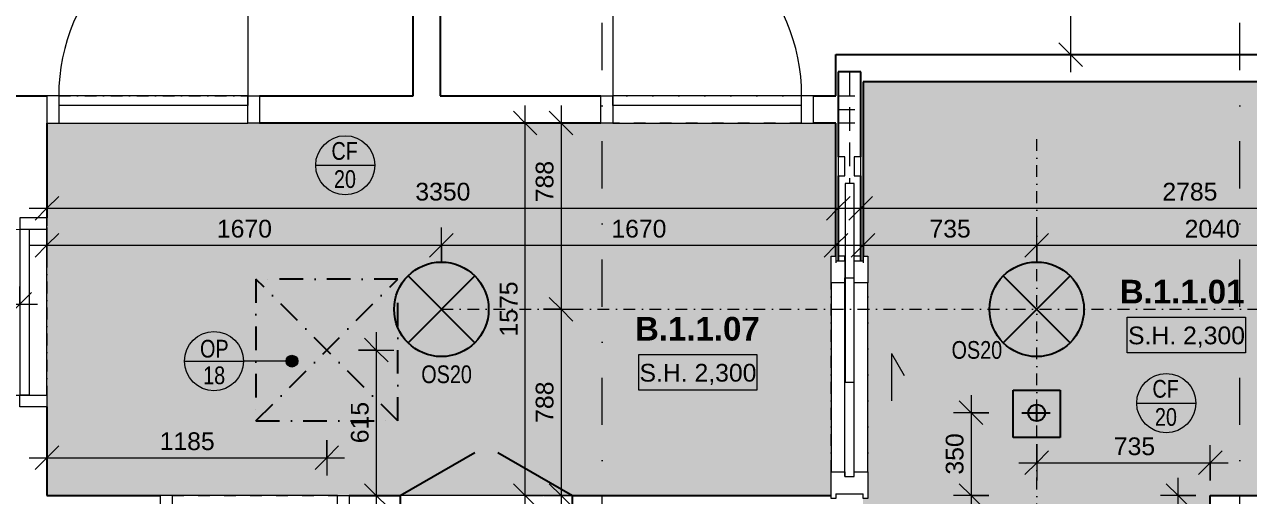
# Model space of a CAD drawing. Header units: millimetres. Extents: x -8169 to 42079, y -1655 to 57622.
# Drawn here: x -3374 to 1807, y 50928 to 52920 of the extents above; entities that cross this region are included whole.
import ezdxf

# ---------------------------------------------------------------- set-up
doc = ezdxf.new("R2010")
doc.units = ezdxf.units.MM
for name, pattern in [('ABMV_DashDot_2_2mm-S0_6mm', [110, 50, -30, 0, -30]), ('HA_Dash_3mm-S1mm', [150, 100, -50]), ('HA_DashDot_10mm-S3mm', [500, 200, -150, 0, -150]), ('HA_DashDot_2_2mm-S0_6mm', [110, 50, -30, 0, -30]), ('HA_DashDot_4mm-S1mm', [200, 100, -50, 0, -50])]:
    doc.linetypes.add(name, pattern=pattern)
for name, color, linetype, lineweight in [('-UNDERLAY_A-DETL-____-OTLN', 9, 'Continuous', 25), ('A-____-____-DIMS', 9, 'Continuous', 5), ('A-____-____-DIMS-50', 9, 'Continuous', 5), ('A-AREA-____-IDEN', 9, 'Continuous', 9), ('A-CLNG-____-IDEN', 9, 'Continuous', 9), ('A-CLNG-____-OTLN', 9, 'Continuous', 9), ('A-CLNG-____-PATT', 9, 'Continuous', 9), ('A-DETL-____-OTLN', 9, 'Continuous', 25), ('A-DETL-____-THIN', 9, 'Continuous', 9), ('A-DETL-GENF-OTLN', 9, 'Continuous', 9), ('A-DOOR-____-MCUT', 9, 'HA_DashDot_2_2mm-S0_6mm', 9), ('A-DOOR-____-OTLN', 9, 'Continuous', 9), ('A-DOOR-FRAM-OTLN', 9, 'Continuous', 9), ('A-FLOR-____-OVHD', 9, 'HA_DashDot_4mm-S1mm', 25), ('A-GENM-____-HDLN', 9, 'HA_Dash_3mm-S1mm', 9), ('A-GENM-____-IDEN', 9, 'Continuous', 9), ('A-GENM-____-OTLN', 9, 'Continuous', 9), ('E-LITE-EQPM-IDEN', 9, 'Continuous', 9), ('E-LITE-EQPM-OTLN', 9, 'Continuous', 9), ('G-____-____-DIMS', 9, 'Continuous', 5), ('I-WALL-____-MCUT', 9, 'Continuous', 25), ('S-GRID-____-OTLN', 9, 'Continuous', 5)]:
    doc.layers.add(name, color=color, linetype=linetype, lineweight=lineweight)
doc.styles.add('Arial_1', font='arial.ttf', dxfattribs={"height": 75})
doc.styles.add('Arial_2', font='arial.ttf', dxfattribs={"width": 0.8, "height": 75})
doc.styles.add('Arial_B', font='arialbd.ttf', dxfattribs={"height": 100})
doc.dimstyles.new('Inner_Dimensions', dxfattribs={"dimscale": 304.8, "dimtxt": 76.519455, "dimasz": 0.328084, "dimexe": 0.246063, "dimexo": 0.0625, "dimgap": 0.032808, "dimtad": 1, "dimdec": 0, "dimzin": 0, "dimdsep": 46, "dimtxsty": 'Arial_1', "dimblk1": 'OBLIQUE', "dimblk2": 'OBLIQUE', "dimsah": 1, "dimcen": 0.09, "dimdle": 0.246063, "dimazin": 0, "dimtfac": 1, "dimtdec": 4, "dimtix": 1, "dimtmove": 0, "dimatfit": 3, "dimfxl": 0.246063, "dimfxlon": 1, "dimtvp": 1, "dimtolj": 1, "dimtzin": 0, "dimlwd": 9, "dimlwe": 9, "dimarcsym": 2})
doc.dimstyles.new('Inner_Dimensions_1', dxfattribs={"dimscale": 304.8, "dimtxt": 76.519455, "dimasz": 0.328084, "dimexe": 0.246063, "dimexo": 0.0625, "dimgap": 0.032808, "dimtad": 1, "dimdec": 0, "dimzin": 0, "dimdsep": 46, "dimtxsty": 'Arial_1', "dimblk1": 'OBLIQUE', "dimblk2": 'OBLIQUE', "dimsah": 1, "dimcen": 0.09, "dimdle": 0.246063, "dimazin": 0, "dimtfac": 1, "dimtdec": 4, "dimtix": 1, "dimtmove": 2, "dimatfit": 3, "dimfxl": 0.246063, "dimfxlon": 1, "dimtvp": 1, "dimtolj": 1, "dimtzin": 0, "dimlwd": 9, "dimlwe": 9, "dimarcsym": 2})

# ---------------------------------------------------------------- blocks, each defined once
blk = doc.blocks.new('HA_DR_Single_Swing_Solid - In_BJ_800x2100-2124338-DPS_B - 1NP')
at = {"layer": 'A-DOOR-____-MCUT'}
for p, q in [((-400, 57.5), (400, 57.5)), ((-400, -57.5), (400, -57.5))]:
    blk.add_line(p, q, dxfattribs=at)
at = {"layer": 'A-DOOR-____-OTLN'}
for p, q in [((-400, -17.5), (-400, -57.5)), ((-400, -17.5), (400, -17.5)), ((400, -17.5), (400, -57.5)), ((-400, -57.5), (400, -57.5))]:
    blk.add_line(p, q, dxfattribs=at)
at = {"layer": 'A-DOOR-____-OTLN', "lineweight": 5}
blk.add_line((400, -857.5), (400, -57.5), dxfattribs=at)
blk.add_arc((400, -57.5), 800, 180, 270, dxfattribs=at)
at = {"layer": 'A-DOOR-FRAM-OTLN'}
for p, q in [((-400, 57.5), (-450, 57.5)), ((-450, 57.5), (-450, -57.5)), ((400, 57.5), (-400, 57.5)), ((-400, 57.5), (-400, -57.5)), ((400, -57.5), (400, 57.5)), ((400, 57.5), (450, 57.5)), ((450, 57.5), (450, -57.5)), ((-450, -57.5), (-400, -57.5)), ((450, -57.5), (400, -57.5))]:
    blk.add_line(p, q, dxfattribs=at)
blk = doc.blocks.new('HA_DR_Single_Swing_Solid - In_BJ_800x2100-2124336-DPS_B - 1NP')
at = {"layer": 'A-DOOR-____-MCUT'}
for p, q in [((-400, 57.5), (400, 57.5)), ((-400, -57.5), (400, -57.5))]:
    blk.add_line(p, q, dxfattribs=at)
at = {"layer": 'A-DOOR-____-OTLN', "lineweight": 5}
blk.add_line((400, 857.5), (400, 57.5), dxfattribs=at)
at = {"layer": 'A-DOOR-____-OTLN'}
for p, q in [((400, 57.5), (-400, 57.5)), ((-400, 57.5), (-400, 17.5)), ((400, 57.5), (400, 17.5)), ((400, 17.5), (-400, 17.5))]:
    blk.add_line(p, q, dxfattribs=at)
at = {"layer": 'A-DOOR-____-OTLN', "lineweight": 5}
blk.add_arc((400, 57.5), 800, 90, 180, dxfattribs=at)
at = {"layer": 'A-DOOR-FRAM-OTLN'}
for p, q in [((-450, 57.5), (-450, -57.5)), ((-400, 57.5), (-450, 57.5)), ((-400, 57.5), (-400, -57.5)), ((400, -57.5), (400, 57.5)), ((400, 57.5), (450, 57.5)), ((450, 57.5), (450, -57.5)), ((-450, -57.5), (-400, -57.5)), ((-400, -57.5), (400, -57.5)), ((450, -57.5), (400, -57.5))]:
    blk.add_line(p, q, dxfattribs=at)
blk = doc.blocks.new('HA_DR_Single_Swing_Solid - In_BJ_700x2100-2124342-DPS_B - 1NP')
at = {"layer": 'A-DOOR-____-MCUT'}
for p, q in [((-350, 57.5), (350, 57.5)), ((-350, -57.5), (350, -57.5))]:
    blk.add_line(p, q, dxfattribs=at)
at = {"layer": 'A-DOOR-____-OTLN'}
for p, q in [((-350, -17.5), (-350, -57.5)), ((-350, -17.5), (350, -17.5)), ((350, -17.5), (350, -57.5)), ((-350, -57.5), (350, -57.5))]:
    blk.add_line(p, q, dxfattribs=at)
at = {"layer": 'A-DOOR-____-OTLN', "lineweight": 5}
blk.add_line((350, -757.5), (350, -57.5), dxfattribs=at)
blk.add_arc((350, -57.5), 700, 180, 270, dxfattribs=at)
at = {"layer": 'A-DOOR-FRAM-OTLN'}
for p, q in [((-350, 57.5), (-400, 57.5)), ((-400, 57.5), (-400, -57.5)), ((350, 57.5), (-350, 57.5)), ((-350, 57.5), (-350, -57.5)), ((350, -57.5), (350, 57.5)), ((350, 57.5), (400, 57.5)), ((400, 57.5), (400, -57.5)), ((-400, -57.5), (-350, -57.5)), ((400, -57.5), (350, -57.5))]:
    blk.add_line(p, q, dxfattribs=at)
blk = doc.blocks.new('HA_DR_Single_SlidingToPocket_Solid - In_BJ_800x2100-2105140-DPS_B - 1NP')
at = {"layer": 'A-DOOR-____-MCUT'}
for p, q in [((-400, 77.5), (400, 77.5)), ((-400, -77.5), (400, -77.5))]:
    blk.add_line(p, q, dxfattribs=at)
at = {"layer": 'A-DOOR-____-MCUT', "linetype": 'Continuous', "lineweight": 5}
for p, q in [((820, 18.6), (-20, 18.6)), ((-20, 18.6), (-20, -20)), ((820, -20), (820, 18.6)), ((-20, -20), (820, -20)), ((100, -177.5), (-100, -177.5)), ((100, -177.5), (7.6, -230.8))]:
    blk.add_line(p, q, dxfattribs=at)
at = {"layer": 'A-DOOR-____-OTLN'}
for p, q in [((-420, 20), (-420, -20)), ((-420, 20), (420, 20)), ((420, 20), (420, -20)), ((-420, -20), (420, -20))]:
    blk.add_line(p, q, dxfattribs=at)
at = {"layer": 'A-DOOR-FRAM-OTLN'}
for p, q in [((-512.5, 57.5), (-512.5, 77.5)), ((-512.5, 77.5), (-400, 77.5)), ((-492.5, 57.5), (-512.5, 57.5)), ((-492.5, 57.5), (-492.5, -57.5)), ((-400, 77.5), (-400, 20)), ((400, 77.5), (-400, 77.5)), ((400, 20), (400, 77.5)), ((400, 77.5), (512.5, 77.5)), ((512.5, 57.5), (492.5, 57.5)), ((492.5, 57.5), (492.5, 20)), ((512.5, 77.5), (512.5, 57.5)), ((-400, 20), (-420, 20)), ((-420, 20), (-420, -20)), ((492.5, 20), (400, 20)), ((492.5, 20), (512.5, 20)), ((512.5, 20), (512.5, 47.5)), ((512.5, 18.6), (512.5, 20)), ((852.5, 47.5), (852.5, 20)), ((932.5, 47.5), (852.5, 47.5)), ((852.5, 20), (932.5, 20)), ((932.5, 20), (932.5, 47.5)), ((-420, -20), (-400, -20)), ((-400, -20), (-400, -77.5)), ((400, -77.5), (400, -20)), ((400, -20), (492.5, -20)), ((492.5, -20), (492.5, -57.5)), ((512.5, -47.5), (512.5, -20)), ((852.5, -20), (852.5, -47.5)), ((932.5, -20), (852.5, -20)), ((852.5, -47.5), (932.5, -47.5)), ((932.5, -47.5), (932.5, -20)), ((-512.5, -77.5), (-512.5, -57.5)), ((-512.5, -57.5), (-492.5, -57.5)), ((-400, -77.5), (-512.5, -77.5)), ((-400, -77.5), (400, -77.5)), ((512.5, -77.5), (400, -77.5)), ((492.5, -57.5), (512.5, -57.5)), ((512.5, -57.5), (512.5, -77.5))]:
    blk.add_line(p, q, dxfattribs=at)
blk = doc.blocks.new('HA_LF_GenericSymbol - OS20_chodby-1994326-DPS_B - 1NP')
at = {"layer": 'E-LITE-EQPM-OTLN', "color": 11, "lineweight": 25}
for p, q in [((141.4, 141.4), (-141.4, -141.4)), ((-141.4, 141.4), (141.4, -141.4))]:
    blk.add_line(p, q, dxfattribs=at)
blk.add_circle((0, 0), 200, dxfattribs=at)
blk = doc.blocks.new('TB_Porotherm KP11_5_1250mm - TB_Porotherm KP11_5_1250mm-1919733-DPS_B - 1NP')
at = {"layer": 'A-GENM-____-HDLN'}
for p, q in [((555, 57.5), (625, 57.5)), ((555, 0), (625, 0)), ((625, -57.5), (555, -57.5))]:
    blk.add_line(p, q, dxfattribs=at)
blk = doc.blocks.new('TB_Porotherm KP11_5_2000mm - TB_Porotherm KP11_5_2000mm-1927944-DPS_B - 1NP')
at = {"layer": 'A-GENM-____-HDLN'}
blk.add_line((-927.5, 0), (-455, 0), dxfattribs=at)
blk = doc.blocks.new('DIMBLOCK33-DPS_B - 1NP')
at = {"layer": 'A-____-____-DIMS-50', "lineweight": 9}
for p, q in [((-4811.8, 51811.3), (-4811.8, 51661.3)), ((-4811.8, 51736.3), (-4811.8, 51811.3)), ((-4811.8, 51736.3), (-4761.8, 51786.3)), ((-3394.3, 51811.3), (-3394.3, 51661.3)), ((-3394.3, 51736.3), (-3394.3, 51811.3)), ((-3394.3, 51736.3), (-3344.3, 51786.3)), ((-4811.8, 51736.3), (-4861.8, 51686.3)), ((-4811.8, 51736.3), (-3319.3, 51736.3)), ((-3394.3, 51736.3), (-3444.3, 51686.3))]:
    blk.add_line(p, q, dxfattribs=at)
at = {"layer": 'A-____-____-DIMS-50', "color": 0, "lineweight": 9, "insert": (-4218.4, 51843.7), "char_height": 75, "width": 276.883, "attachment_point": 1, "line_spacing_factor": 0.941778, "style": 'Arial_1'}
blk.add_mtext('1417', dxfattribs=at)
blk = doc.blocks.new('_Oblique')
at = {"color": 0, "linetype": 'ByBlock', "lineweight": -2}
blk.add_line((-0.5, -0.5), (0.5, 0.5), dxfattribs=at)
blk = doc.blocks.new('DIMBLOCK41-DPS_B - 1NP')
at = {"layer": 'A-____-____-DIMS-50', "lineweight": 9}
for p, q in [((1054.1, 54147.7), (1004.1, 54197.7)), ((979.1, 54147.7), (1129.1, 54147.7)), ((1054.1, 54147.7), (979.1, 54147.7)), ((1054.1, 54147.7), (1054.1, 52717.7)), ((1054.1, 54147.7), (1104.1, 54097.7)), ((1054.1, 52792.7), (1004.1, 52842.7)), ((1129.1, 52792.7), (979.1, 52792.7)), ((1054.1, 52792.7), (1104.1, 52742.7)), ((1054.1, 52792.7), (1129.1, 52792.7))]:
    blk.add_line(p, q, dxfattribs=at)
at = {"layer": 'A-____-____-DIMS-50', "color": 0, "lineweight": 9, "insert": (946.8, 53354.9), "char_height": 75, "width": 276.883, "attachment_point": 1, "rotation": 90, "line_spacing_factor": 0.941778, "style": 'Arial_1'}
blk.add_mtext('1355', dxfattribs=at)
blk = doc.blocks.new('DIMBLOCK50-DPS_B - 1NP')
at = {"layer": 'A-____-____-DIMS-50', "lineweight": 9}
for p, q in [((-1102.7, 52502.7), (-1152.7, 52552.7)), ((-1102.7, 52577.7), (-1102.7, 51715.2)), ((-1027.7, 52502.7), (-1177.7, 52502.7)), ((-1102.7, 52502.7), (-1052.7, 52452.7)), ((-1102.7, 52502.7), (-1027.7, 52502.7)), ((-1177.7, 51715.2), (-1027.7, 51715.2)), ((-1102.7, 51715.2), (-1177.7, 51715.2)), ((-1102.7, 51715.2), (-1152.7, 51765.2)), ((-1102.7, 51715.2), (-1052.7, 51665.2))]:
    blk.add_line(p, q, dxfattribs=at)
at = {"layer": 'A-____-____-DIMS-50', "color": 0, "lineweight": 9, "insert": (-1210.1, 52167.9), "char_height": 75, "width": 207.662, "attachment_point": 1, "rotation": 90, "line_spacing_factor": 0.941778, "style": 'Arial_1'}
blk.add_mtext('788', dxfattribs=at)
blk = doc.blocks.new('DIMBLOCK51-DPS_B - 1NP')
at = {"layer": 'A-____-____-DIMS-50', "lineweight": 9}
for p, q in [((-1177.7, 51715.2), (-1027.7, 51715.2)), ((-1102.7, 51715.2), (-1177.7, 51715.2)), ((-1102.7, 51715.2), (-1152.7, 51765.2)), ((-1102.7, 51715.2), (-1102.7, 50852.7)), ((-1102.7, 51715.2), (-1052.7, 51665.2)), ((-1102.7, 50927.7), (-1152.7, 50977.7)), ((-1177.7, 50927.7), (-1027.7, 50927.7)), ((-1102.7, 50927.7), (-1177.7, 50927.7)), ((-1102.7, 50927.7), (-1052.7, 50877.7))]:
    blk.add_line(p, q, dxfattribs=at)
at = {"layer": 'A-____-____-DIMS-50', "color": 0, "lineweight": 9, "insert": (-1210.1, 51234.9), "char_height": 75, "width": 207.662, "attachment_point": 1, "rotation": 90, "line_spacing_factor": 0.941778, "style": 'Arial_1'}
blk.add_mtext('788', dxfattribs=at)
blk = doc.blocks.new('DIMBLOCK52-DPS_B - 1NP')
at = {"layer": 'A-____-____-DIMS-50', "lineweight": 9}
for p, q in [((-3279.3, 52061.3), (-3279.3, 51911.3)), ((-3279.3, 51986.3), (-3279.3, 52061.3)), ((-3279.3, 51986.3), (-3229.3, 52036.3)), ((-1609.3, 51911.3), (-1609.3, 52061.3)), ((-1609.3, 51986.3), (-1559.3, 52036.3)), ((-3354.3, 51986.3), (-1609.3, 51986.3)), ((-3279.3, 51986.3), (-3329.3, 51936.3)), ((-1609.3, 51986.3), (-1659.3, 51936.3)), ((-1609.3, 51986.3), (-1609.3, 51911.3))]:
    blk.add_line(p, q, dxfattribs=at)
at = {"layer": 'A-____-____-DIMS-50', "color": 0, "lineweight": 9, "insert": (-2559.7, 52093.7), "char_height": 75, "width": 276.883, "attachment_point": 1, "line_spacing_factor": 0.941778, "style": 'Arial_1'}
blk.add_mtext('1670', dxfattribs=at)
blk = doc.blocks.new('DIMBLOCK53-DPS_B - 1NP')
at = {"layer": 'A-____-____-DIMS-50', "lineweight": 9}
for p, q in [((-1609.3, 51911.3), (-1609.3, 52061.3)), ((-1609.3, 51986.3), (-1559.3, 52036.3)), ((60.7, 52061.3), (60.7, 51911.3)), ((60.7, 51986.3), (60.7, 52061.3)), ((60.7, 51986.3), (110.7, 52036.3)), ((-1609.3, 51986.3), (-1659.3, 51936.3)), ((-1609.3, 51986.3), (135.7, 51986.3)), ((-1609.3, 51986.3), (-1609.3, 51911.3)), ((60.7, 51986.3), (10.7, 51936.3))]:
    blk.add_line(p, q, dxfattribs=at)
at = {"layer": 'A-____-____-DIMS-50', "color": 0, "lineweight": 9, "insert": (-889.7, 52093.7), "char_height": 75, "width": 276.883, "attachment_point": 1, "line_spacing_factor": 0.941778, "style": 'Arial_1'}
blk.add_mtext('1670', dxfattribs=at)
blk = doc.blocks.new('DIMBLOCK60-DPS_B - 1NP')
at = {"layer": 'A-____-____-DIMS-50', "lineweight": 9}
for p, q in [((1509.3, 50592.7), (1509.3, 51002.7)), ((1509.3, 50927.7), (1459.3, 50977.7)), ((1584.3, 50927.7), (1434.3, 50927.7)), ((1509.3, 50927.7), (1559.3, 50877.7)), ((1509.3, 50927.7), (1584.3, 50927.7)), ((1509.3, 50592.7), (1459.3, 50642.7)), ((1434.3, 50592.7), (1584.3, 50592.7)), ((1509.3, 50592.7), (1434.3, 50592.7)), ((1509.3, 50592.7), (1559.3, 50542.7))]:
    blk.add_line(p, q, dxfattribs=at)
at = {"layer": 'A-____-____-DIMS-50', "color": 0, "lineweight": 9, "insert": (1401.9, 50673.7), "char_height": 75, "width": 207.662, "attachment_point": 1, "rotation": 90, "line_spacing_factor": 0.941778, "style": 'Arial_1'}
blk.add_mtext('335', dxfattribs=at)
blk = doc.blocks.new('DIMBLOCK61-DPS_B - 1NP')
at = {"layer": 'A-____-____-DIMS-50', "lineweight": 9}
for p, q in [((175.7, 52061.3), (175.7, 51911.3)), ((175.7, 51986.3), (175.7, 52061.3)), ((175.7, 51986.3), (225.7, 52036.3)), ((910.7, 51911.3), (910.7, 52061.3)), ((910.7, 51986.3), (960.7, 52036.3)), ((100.7, 51986.3), (910.7, 51986.3)), ((175.7, 51986.3), (125.7, 51936.3)), ((910.7, 51986.3), (860.7, 51936.3)), ((910.7, 51986.3), (910.7, 51911.3))]:
    blk.add_line(p, q, dxfattribs=at)
at = {"layer": 'A-____-____-DIMS-50', "color": 0, "lineweight": 9, "insert": (456.7, 52093.7), "char_height": 75, "width": 207.662, "attachment_point": 1, "line_spacing_factor": 0.941778, "style": 'Arial_1'}
blk.add_mtext('735', dxfattribs=at)
blk = doc.blocks.new('DIMBLOCK62-DPS_B - 1NP')
at = {"layer": 'A-____-____-DIMS-50', "lineweight": 9}
for p, q in [((910.7, 51911.3), (910.7, 52061.3)), ((910.7, 51986.3), (960.7, 52036.3)), ((2950.7, 52061.3), (2950.7, 51911.3)), ((2950.7, 51986.3), (2950.7, 52061.3)), ((2950.7, 51986.3), (3000.7, 52036.3)), ((910.7, 51986.3), (860.7, 51936.3)), ((910.7, 51986.3), (3025.7, 51986.3)), ((910.7, 51986.3), (910.7, 51911.3)), ((2950.7, 51986.3), (2900.7, 51936.3))]:
    blk.add_line(p, q, dxfattribs=at)
at = {"layer": 'A-____-____-DIMS-50', "color": 0, "lineweight": 9, "insert": (1537, 52093.7), "char_height": 75, "width": 276.883, "attachment_point": 1, "line_spacing_factor": 0.941778, "style": 'Arial_1'}
blk.add_mtext('2040', dxfattribs=at)
blk = doc.blocks.new('HA_TAG_GM_Products - Generic-588599-DPS_B - 1NP')
at = {"layer": 'A-GENM-____-IDEN'}
blk.add_line((-2.5, 0), (2.5, 0), dxfattribs=at)
blk.add_circle((0, 0), 2.5, dxfattribs=at)
blk = doc.blocks.new('Spot Elevations - Generic-448778-DPS_B - 1NP')
at = {"layer": 'G-____-____-DIMS', "lineweight": 9}
for p, q in [((-5, 0), (-5, 3)), ((-5, 3), (5, 3)), ((5, 3), (5, 0)), ((5, 0), (-5, 0))]:
    blk.add_line(p, q, dxfattribs=at)
blk = doc.blocks.new('HA_Tag_Ceiling - Group _ Type Mark-1728985-DPS_B - 1NP')
at = {"layer": 'A-CLNG-____-IDEN'}
blk.add_line((-2.5, 0), (2.5, 0), dxfattribs=at)
blk.add_circle((0, 0), 2.5, dxfattribs=at)
blk = doc.blocks.new('DIMBLOCK118-DPS_B - 1NP')
at = {"layer": 'A-____-____-DIMS-50', "lineweight": 9}
for p, q in [((-3279.3, 51162.4), (-3279.3, 51012.4)), ((-3279.3, 51087.4), (-3279.3, 51162.4)), ((-2094.3, 51162.4), (-2094.3, 51012.4)), ((-2094.3, 51087.4), (-2094.3, 51162.4)), ((-3279.3, 51087.4), (-3229.3, 51137.4)), ((-2094.3, 51087.4), (-2044.3, 51137.4)), ((-3354.3, 51087.4), (-2019.3, 51087.4)), ((-3279.3, 51087.4), (-3329.3, 51037.4)), ((-2094.3, 51087.4), (-2144.3, 51037.4))]:
    blk.add_line(p, q, dxfattribs=at)
at = {"layer": 'A-____-____-DIMS-50', "color": 0, "lineweight": 9, "insert": (-2802.2, 51194.8), "char_height": 75, "width": 276.883, "attachment_point": 1, "line_spacing_factor": 0.941778, "style": 'Arial_1'}
blk.add_mtext('1185', dxfattribs=at)
blk = doc.blocks.new('DIMBLOCK119-DPS_B - 1NP')
at = {"layer": 'A-____-____-DIMS-50', "lineweight": 9}
for p, q in [((-1885.1, 51617.9), (-1885.1, 50852.7)), ((-1885.1, 51542.9), (-1935.1, 51592.9)), ((-1960.1, 51542.9), (-1810.1, 51542.9)), ((-1885.1, 51542.9), (-1960.1, 51542.9)), ((-1885.1, 51542.9), (-1835.1, 51492.9)), ((-1885.1, 50927.7), (-1935.1, 50977.7)), ((-1810.1, 50927.7), (-1960.1, 50927.7)), ((-1885.1, 50927.7), (-1835.1, 50877.7)), ((-1885.1, 50927.7), (-1810.1, 50927.7))]:
    blk.add_line(p, q, dxfattribs=at)
at = {"layer": 'A-____-____-DIMS-50', "color": 0, "lineweight": 9, "insert": (-1992.5, 51148.8), "char_height": 75, "width": 207.662, "attachment_point": 1, "rotation": 90, "line_spacing_factor": 0.941778, "style": 'Arial_1'}
blk.add_mtext('615', dxfattribs=at)
blk = doc.blocks.new('DIMBLOCK122-DPS_B - 1NP')
at = {"layer": 'A-____-____-DIMS-50', "lineweight": 9}
for p, q in [((910.7, 51141.1), (910.7, 50991.1)), ((910.7, 51066.1), (910.7, 51141.1)), ((910.7, 51066.1), (960.7, 51116.1)), ((1645.7, 50991.1), (1645.7, 51141.1)), ((1645.7, 51066.1), (1695.7, 51116.1)), ((835.7, 51066.1), (1720.7, 51066.1)), ((910.7, 51066.1), (860.7, 51016.1)), ((1645.7, 51066.1), (1595.7, 51016.1)), ((1645.7, 51066.1), (1645.7, 50991.1))]:
    blk.add_line(p, q, dxfattribs=at)
at = {"layer": 'A-____-____-DIMS-50', "color": 0, "lineweight": 9, "insert": (1237.3, 51173.4), "char_height": 75, "width": 207.662, "attachment_point": 1, "line_spacing_factor": 0.941778, "style": 'Arial_1'}
blk.add_mtext('735', dxfattribs=at)
blk = doc.blocks.new('DIMBLOCK123-DPS_B - 1NP')
at = {"layer": 'A-____-____-DIMS-50', "lineweight": 9}
for p, q in [((633.1, 51352.4), (633.1, 50852.7)), ((633.1, 51277.4), (583.1, 51327.4)), ((708.1, 51277.4), (558.1, 51277.4)), ((633.1, 51277.4), (683.1, 51227.4)), ((633.1, 51277.4), (708.1, 51277.4)), ((633.1, 50927.7), (583.1, 50977.7)), ((708.1, 50927.7), (558.1, 50927.7)), ((633.1, 50927.7), (683.1, 50877.7)), ((633.1, 50927.7), (708.1, 50927.7))]:
    blk.add_line(p, q, dxfattribs=at)
at = {"layer": 'A-____-____-DIMS-50', "color": 0, "lineweight": 9, "insert": (525.7, 51016), "char_height": 75, "width": 207.662, "attachment_point": 1, "rotation": 90, "line_spacing_factor": 0.941778, "style": 'Arial_1'}
blk.add_mtext('350', dxfattribs=at)
blk = doc.blocks.new('DIMBLOCK166-DPS_B - 1NP')
at = {"layer": 'A-____-____-DIMS-50', "lineweight": 9}
for p, q in [((-3279.3, 52217.9), (-3279.3, 52067.9)), ((-3279.3, 52142.9), (-3279.3, 52217.9)), ((-3279.3, 52142.9), (-3229.3, 52192.9)), ((70.7, 52217.9), (70.7, 52067.9)), ((70.7, 52142.9), (70.7, 52217.9)), ((70.7, 52142.9), (120.7, 52192.9)), ((-3354.3, 52142.9), (145.7, 52142.9)), ((-3279.3, 52142.9), (-3329.3, 52092.9)), ((70.7, 52142.9), (20.7, 52092.9))]:
    blk.add_line(p, q, dxfattribs=at)
at = {"layer": 'A-____-____-DIMS-50', "color": 0, "lineweight": 9, "insert": (-1719.7, 52250.3), "char_height": 75, "width": 276.883, "attachment_point": 1, "line_spacing_factor": 0.941778, "style": 'Arial_1'}
blk.add_mtext('3350', dxfattribs=at)
blk = doc.blocks.new('DIMBLOCK167-DPS_B - 1NP')
at = {"layer": 'A-____-____-DIMS-50', "lineweight": 9}
for p, q in [((-1254.8, 52502.7), (-1304.8, 52552.7)), ((-1254.8, 50852.7), (-1254.8, 52577.7)), ((-1329.8, 52502.7), (-1179.8, 52502.7)), ((-1254.8, 52502.7), (-1329.8, 52502.7)), ((-1254.8, 52502.7), (-1204.8, 52452.7)), ((-1254.8, 50927.7), (-1304.8, 50977.7)), ((-1179.8, 50927.7), (-1329.8, 50927.7)), ((-1254.8, 50927.7), (-1204.8, 50877.7)), ((-1254.8, 50927.7), (-1179.8, 50927.7))]:
    blk.add_line(p, q, dxfattribs=at)
at = {"layer": 'A-____-____-DIMS-50', "color": 0, "lineweight": 9, "insert": (-1362.1, 51599.9), "char_height": 75, "width": 276.883, "attachment_point": 1, "rotation": 90, "line_spacing_factor": 0.941778, "style": 'Arial_1'}
blk.add_mtext('1575', dxfattribs=at)
blk = doc.blocks.new('DIMBLOCK168-DPS_B - 1NP')
at = {"layer": 'A-____-____-DIMS-50', "lineweight": 9}
for p, q in [((165.7, 52217.9), (165.7, 52067.9)), ((165.7, 52142.9), (165.7, 52217.9)), ((165.7, 52142.9), (215.7, 52192.9)), ((2950.7, 52217.9), (2950.7, 52067.9)), ((2950.7, 52142.9), (2950.7, 52217.9)), ((2950.7, 52142.9), (3000.7, 52192.9)), ((90.7, 52142.9), (3025.7, 52142.9)), ((165.7, 52142.9), (115.7, 52092.9)), ((2950.7, 52142.9), (2900.7, 52092.9))]:
    blk.add_line(p, q, dxfattribs=at)
at = {"layer": 'A-____-____-DIMS-50', "color": 0, "lineweight": 9, "insert": (1442.8, 52250.3), "char_height": 75, "width": 276.883, "attachment_point": 1, "line_spacing_factor": 0.941778, "style": 'Arial_1'}
blk.add_mtext('2785', dxfattribs=at)

msp = doc.modelspace()

# ---------------------------------------------------------------- hatches: boundary and pattern name
at = {"layer": 'A-CLNG-____-PATT'}
h = msp.add_hatch(color=256, dxfattribs=at)
h.paths.add_polyline_path([(1645.7, 48942.7), (1645.7, 50927.7), (2950.7, 50927.7), (2950.7, 52677.7), (175.7, 52677.7), (175.7, 51940.2), (195.7, 51940.2), (195.7, 50915.2), (175.7, 50915.2), (175.7, 48942.7), (1639.7, 48942.7)])
h.paths.add_polyline_path([(910.7, 51242.4), (901.6, 51243.6), (893.2, 51247.1), (885.9, 51252.6), (880.4, 51259.9), (876.9, 51268.3), (875.7, 51277.4), (876.9, 51286.4), (880.4, 51294.9), (885.9, 51302.1), (893.2, 51307.7), (901.6, 51311.2), (910.7, 51312.4), (919.7, 51311.2), (928.2, 51307.7), (935.4, 51302.1), (941, 51294.9), (944.5, 51286.4), (945.7, 51277.4), (944.5, 51268.3), (941, 51259.9), (935.4, 51252.6), (928.2, 51247.1), (919.7, 51243.6)])
msp.add_hatch(color=256, dxfattribs=at).paths.add_polyline_path([(40.7, 50927.7), (40.7, 51940.2), (60.7, 51940.2), (60.7, 52502.7), (-3279.3, 52502.7), (-3279.3, 50927.7), (-110.4, 50927.7)])
at = {"layer": 'A-DETL-GENF-OTLN'}
msp.add_hatch(color=1, dxfattribs=at).paths.add_polyline_path([(910.7, 51242.4), (919.7, 51243.6), (928.2, 51247.1), (935.4, 51252.6), (941, 51259.9), (944.5, 51268.3), (945.7, 51277.4), (944.5, 51286.4), (941, 51294.9), (935.4, 51302.1), (928.2, 51307.7), (919.7, 51311.2), (910.7, 51312.4), (901.6, 51311.2), (893.2, 51307.7), (885.9, 51302.1), (880.4, 51294.9), (876.9, 51286.4), (875.7, 51277.4), (876.9, 51268.3), (880.4, 51259.9), (885.9, 51252.6), (893.2, 51247.1), (901.6, 51243.6)])
at = {"layer": 'A-GENM-____-IDEN'}
h = msp.add_hatch(color=256, dxfattribs=at)
edge = h.paths.add_edge_path()
edge.add_arc((-2242.2, 51496), 25, 0, 360)

# ---------------------------------------------------------------- linework, layer by layer
at = {"layer": '-UNDERLAY_A-DETL-____-OTLN'}
for p, q in [((-1784.3, 50927.7), (-1468.2, 51110.2)), ((-1370.4, 51110.2), (-1054.3, 50927.7))]:
    msp.add_line(p, q, dxfattribs=at)
at = {"layer": 'A-CLNG-____-OTLN'}
msp.add_line((-1054.3, 50927.7), (-1784.3, 50927.7), dxfattribs=at)
at = {"layer": 'A-DETL-____-OTLN', "linetype": 'ABMV_DashDot_2_2mm-S0_6mm', "lineweight": 5}
for p, q in [((910.7, 49962.7), (910.7, 52462.7)), ((-1609.3, 51715.2), (2790.7, 51715.2))]:
    msp.add_line(p, q, dxfattribs=at)
at = {"layer": 'A-DETL-____-OTLN'}
for p, q in [((810.7, 51373.6), (1010.7, 51373.6)), ((810.7, 51173.6), (810.7, 51373.6)), ((1010.7, 51373.6), (1010.7, 51173.6)), ((910.7, 51242.4), (910.7, 51312.4)), ((848.1, 51277.4), (968.1, 51277.4)), ((1010.7, 51173.6), (810.7, 51173.6))]:
    msp.add_line(p, q, dxfattribs=at)
msp.add_circle((910.7, 51277.4), 35, dxfattribs=at)
at = {"layer": 'A-DETL-____-THIN'}
for start, end in [(0, 180), (180, 0)]:
    msp.add_arc((910.7, 51277.4), 35, start, end, dxfattribs=at)
at = {"layer": 'A-FLOR-____-OVHD'}
for p, q in [((-1794.3, 51842.9), (-2394.3, 51842.9)), ((-2394.3, 51842.9), (-2394.3, 51242.9)), ((-1794.3, 51242.9), (-2394.3, 51842.9)), ((-2394.3, 51242.9), (-1794.3, 51842.9)), ((-1794.3, 51242.9), (-1794.3, 51842.9)), ((-2394.3, 51242.9), (-1794.3, 51242.9))]:
    msp.add_line(p, q, dxfattribs=at)
at = {"layer": 'A-GENM-____-IDEN'}
msp.add_line((-2242.2, 51496), (-2447.2, 51496), dxfattribs=at)
msp.add_circle((-2242.2, 51496), 25, dxfattribs=at)
at = {"layer": 'I-WALL-____-MCUT'}
for p, q in [((-1729.3, 52617.7), (-1729.3, 55502.7)), ((-1614.3, 55502.7), (-1614.3, 52617.7)), ((60.7, 52792.7), (2950.7, 52792.7)), ((60.7, 52617.7), (60.7, 52792.7)), ((165.7, 52720.2), (70.7, 52720.2)), ((70.7, 52720.2), (70.7, 52360.2)), ((165.7, 52360.2), (165.7, 52720.2)), ((2950.7, 52677.7), (175.7, 52677.7)), ((175.7, 52677.7), (175.7, 51940.2)), ((-6379.3, 52617.7), (-3279.3, 52617.7)), ((-2379.3, 52617.7), (-1729.3, 52617.7)), ((-1614.3, 52617.7), (-934.3, 52617.7)), ((-34.3, 52617.7), (60.7, 52617.7)), ((-3279.3, 52502.7), (-3279.3, 52102.7)), ((-934.3, 52502.7), (-2379.3, 52502.7)), ((60.7, 52502.7), (-34.3, 52502.7)), ((60.7, 51940.2), (60.7, 52502.7)), ((70.7, 52280.2), (70.7, 51920.2)), ((165.7, 51920.2), (165.7, 52280.2)), ((-3279.3, 51302.7), (-3279.3, 50927.7)), ((-3279.3, 50927.7), (-2799.3, 50927.7)), ((-1999.3, 50927.7), (-1784.3, 50927.7)), ((-1784.3, 50927.7), (-1784.3, 50092.7)), ((-1054.3, 50927.7), (40.7, 50927.7)), ((-1054.3, 50092.7), (-1054.3, 50927.7)), ((1645.7, 50927.7), (2950.7, 50927.7)), ((1645.7, 48942.7), (1645.7, 50927.7))]:
    msp.add_line(p, q, dxfattribs=at)
at = {"layer": 'S-GRID-____-OTLN', "linetype": 'HA_DashDot_10mm-S3mm', "lineweight": 9}
for p, q in [((-929.3, 38723.5), (-929.3, 56022.4)), ((1770.7, 38723.5), (1770.7, 56022.4))]:
    msp.add_line(p, q, dxfattribs=at)

# ---------------------------------------------------------------- block references
at = {"layer": 'A-CLNG-____-IDEN', "xscale": 49.99999999999998, "yscale": 49.99999999999998, "zscale": 49.99999999999998}
for p in [(-2016.4, 52324.4), (1459.1, 51318.4)]:
    msp.add_blockref('HA_Tag_Ceiling - Group _ Type Mark-1728985-DPS_B - 1NP', p, dxfattribs=at)
at = {"layer": 'A-DOOR-____-OTLN'}
for name, p in [('HA_DR_Single_Swing_Solid - In_BJ_800x2100-2124336-DPS_B - 1NP', (-2829.3, 52560.2)), ('HA_DR_Single_Swing_Solid - In_BJ_700x2100-2124342-DPS_B - 1NP', (-2399.3, 50870.2))]:
    msp.add_blockref(name, p, dxfattribs=at)
for name, p, rotation in [('HA_DR_Single_Swing_Solid - In_BJ_800x2100-2124338-DPS_B - 1NP', (-484.3, 52560.2), 180), ('HA_DR_Single_SlidingToPocket_Solid - In_BJ_800x2100-2105140-DPS_B - 1NP', (118.2, 51427.7), 89.99999999999919), ('HA_DR_Single_Swing_Solid - In_BJ_700x2100-2124342-DPS_B - 1NP', (-3336.8, 51702.7), 269.9999999999998)]:
    msp.add_blockref(name, p, dxfattribs=dict(at, rotation=rotation))
at = {"layer": 'A-GENM-____-IDEN', "xscale": 49.99999999999998, "yscale": 49.99999999999998, "zscale": 49.99999999999998}
msp.add_blockref('HA_TAG_GM_Products - Generic-588599-DPS_B - 1NP', (-2572.2, 51496), dxfattribs=at)
at = {"layer": 'A-GENM-____-OTLN', "rotation": 269.9999999999998}
msp.add_blockref('TB_Porotherm KP11_5_2000mm - TB_Porotherm KP11_5_2000mm-1927944-DPS_B - 1NP', (118.2, 51792.7), dxfattribs=at)
at = {"layer": 'A-GENM-____-OTLN'}
msp.add_blockref('TB_Porotherm KP11_5_1250mm - TB_Porotherm KP11_5_1250mm-1919733-DPS_B - 1NP', (-484.3, 52560.2), dxfattribs=at)
at = {"layer": 'E-LITE-EQPM-OTLN', "color": 11, "lineweight": 25}
for p in [(-1609.3, 51715.2), (910.7, 51715.2)]:
    msp.add_blockref('HA_LF_GenericSymbol - OS20_chodby-1994326-DPS_B - 1NP', p, dxfattribs=at)
at = {"layer": 'G-____-____-DIMS', "lineweight": 9, "xscale": 49.99999999999998, "yscale": 49.99999999999998, "zscale": 49.99999999999998}
for p in [(1544.2, 51531.3), (-523.9, 51373.5)]:
    msp.add_blockref('Spot Elevations - Generic-448778-DPS_B - 1NP', p, dxfattribs=at)

# ---------------------------------------------------------------- texts
at = {"layer": 'A-AREA-____-IDEN', "lineweight": 5, "char_height": 100, "width": 653.375, "attachment_point": 1, "style": 'Arial_B'}
for s, insert in [('B.1.1.01', (1262.4, 51839.9)), ('B.1.1.07', (-789.7, 51682.9))]:
    msp.add_mtext(s, dxfattribs=dict(at, insert=insert))
at = {"layer": 'A-CLNG-____-IDEN', "lineweight": 5, "char_height": 75, "attachment_point": 1, "style": 'Arial_2'}
for s, insert, width in [('CF', (-2074.8, 52422.5), 137.89), ('20', (-2064.2, 52303.5), 115.443), ('CF', (1400.7, 51416.5), 137.89), ('20', (1411.3, 51297.4), 115.443)]:
    msp.add_mtext(s, dxfattribs=dict(at, insert=insert, width=width))
at = {"layer": 'A-GENM-____-IDEN', "lineweight": 5, "char_height": 75, "attachment_point": 1, "style": 'Arial_2'}
for s, insert, width in [('OP', (-2631.2, 51586.1), 147.51), ('18', (-2618, 51473.4), 115.443)]:
    msp.add_mtext(s, dxfattribs=dict(at, insert=insert, width=width))
at = {"layer": 'E-LITE-EQPM-IDEN', "lineweight": 5, "char_height": 75, "width": 262.953, "attachment_point": 1, "style": 'Arial_2'}
for insert in [(550.3, 51580.9), (-1694.6, 51477.9)]:
    msp.add_mtext('OS20', dxfattribs=dict(at, insert=insert))
at = {"layer": 'G-____-____-DIMS', "lineweight": 9, "char_height": 75, "width": 592.246, "attachment_point": 1, "line_spacing_factor": 0.941778, "style": 'Arial_1'}
for insert in [(1297.5, 51642.2), (-770.7, 51484.4)]:
    msp.add_mtext('S.H. 2,300', dxfattribs=dict(at, insert=insert))

# ---------------------------------------------------------------- dimensions: what is measured, and where the dimension line sits
at = {"layer": 'A-____-____-DIMS', "lineweight": 9}
for base, p1, p2, override, picture, middle in [((1054.1, 52792.7), (979.1, 54147.7), (1129.1, 52792.7), {"dimpost": '<>', "dimfxl": 1363.277301}, 'DIMBLOCK41-DPS_B - 1NP', (1005.8, 53470.2)), ((-1254.8, 52502.7), (-1179.8, 50927.7), (-1329.8, 52502.7), {"dimpost": '<>', "dimfxl": 1582.126733}, 'DIMBLOCK167-DPS_B - 1NP', (-1303.1, 51715.2)), ((-1102.7219718, 50927.7219663), (-1177.7219718, 51715.2219663), (-1177.7219718, 50927.7219663), {"dimpost": '<>', "dimfxl": 787.5}, 'DIMBLOCK51-DPS_B - 1NP', (-1151.0149461, 51321.4719663)), ((-1885.1, 50927.7), (-1960.1, 51542.9), (-1810.1, 50927.7), {"dimpost": '<>', "dimfxl": 633.238578}, 'DIMBLOCK119-DPS_B - 1NP', (-1933.4, 51235.3)), ((633.1, 50927.7), (708.1, 51277.4), (708.1, 50927.7), {"dimpost": '<>', "dimfxl": 349.649329}, 'DIMBLOCK123-DPS_B - 1NP', (584.8, 51102.5)), ((1509.3, 50927.7), (1434.3, 50592.7), (1584.3, 50927.7), {"dimpost": '<>', "dimfxl": 367.024617}, 'DIMBLOCK60-DPS_B - 1NP', (1461, 50760.2))]:
    dim = msp.add_linear_dim(base=base, p1=p1, p2=p2, angle=90, dimstyle='Inner_Dimensions', override=override, dxfattribs=at)
    dim.commit()
    dim.dimension.update_dxf_attribs({"geometry": picture, "text_midpoint": middle})
dim = msp.add_linear_dim(base=(-1102.7219718, 51715.2219663), p1=(-1027.7219718, 52502.7219663), p2=(-1177.7219718, 51715.2219663), angle=90, dimstyle='Inner_Dimensions_1', override={"dimpost": '<>', "dimfxl": 801.658437}, dxfattribs=at)
dim.commit()
dim.dimension.update_dxf_attribs({"geometry": 'DIMBLOCK50-DPS_B - 1NP', "text_midpoint": (-1160.0891971, 52271.6919201), "dimtype": 160, "text_rotation": 90})
for base, p1, p2, override, picture, middle in [((70.7, 52142.9), (-3279.3, 52217.9), (70.7, 52217.9), {"dimpost": '<>', "dimfxl": 3350}, 'DIMBLOCK166-DPS_B - 1NP', (-1604.3, 52191.2)), ((2950.7, 52142.9), (165.7, 52217.9), (2950.7, 52217.9), {"dimpost": '<>', "dimfxl": 2785}, 'DIMBLOCK168-DPS_B - 1NP', (1558.2, 52191.2)), ((-1609.3, 51986.3), (-3279.3, 52061.3), (-1609.3, 51911.3), {"dimpost": '<>', "dimfxl": 1676.722994}, 'DIMBLOCK52-DPS_B - 1NP', (-2444.3, 52034.6)), ((60.7, 51986.3), (-1609.3, 51911.3), (60.7, 52061.3), {"dimpost": '<>', "dimfxl": 1676.722994}, 'DIMBLOCK53-DPS_B - 1NP', (-774.3, 52034.6)), ((910.7, 51986.3), (175.7, 52061.3), (910.7, 51911.3), {"dimpost": '<>', "dimfxl": 750.149985}, 'DIMBLOCK61-DPS_B - 1NP', (543.2, 52034.6)), ((-3394.310088, 51736.3111924), (-4811.8100879, 51811.3111924), (-3394.310088, 51811.3111924), {"dimpost": '<>', "dimfxl": 1417.5}, 'DIMBLOCK33-DPS_B - 1NP', (-4103.0600879, 51783.9646715)), ((-2094.3, 51087.4), (-3279.3, 51162.4), (-2094.3, 51162.4), {"dimpost": '<>', "dimfxl": 1185}, 'DIMBLOCK118-DPS_B - 1NP', (-2686.8, 51135.7))]:
    dim = msp.add_linear_dim(base=base, p1=p1, p2=p2, dimstyle='Inner_Dimensions', override=override, dxfattribs=at)
    dim.commit()
    dim.dimension.update_dxf_attribs({"geometry": picture, "text_midpoint": middle})
for base, p1, p2, override, picture, middle in [((2950.7, 51986.3), (910.7, 51911.3), (2950.7, 52061.3), {"dimpost": '<>', "dimfxl": 2045.507272}, 'DIMBLOCK62-DPS_B - 1NP', (1675.5, 52043.7)), ((1645.7, 51066.1), (910.7, 51141.1), (1645.7, 50991.1), {"dimpost": '<>', "dimfxl": 750.149985}, 'DIMBLOCK122-DPS_B - 1NP', (1341.1, 51123.4))]:
    dim = msp.add_linear_dim(base=base, p1=p1, p2=p2, dimstyle='Inner_Dimensions_1', override=override, dxfattribs=at)
    dim.commit()
    dim.dimension.update_dxf_attribs({"geometry": picture, "text_midpoint": middle, "dimtype": 160})

doc.saveas('drawing.dxf')
